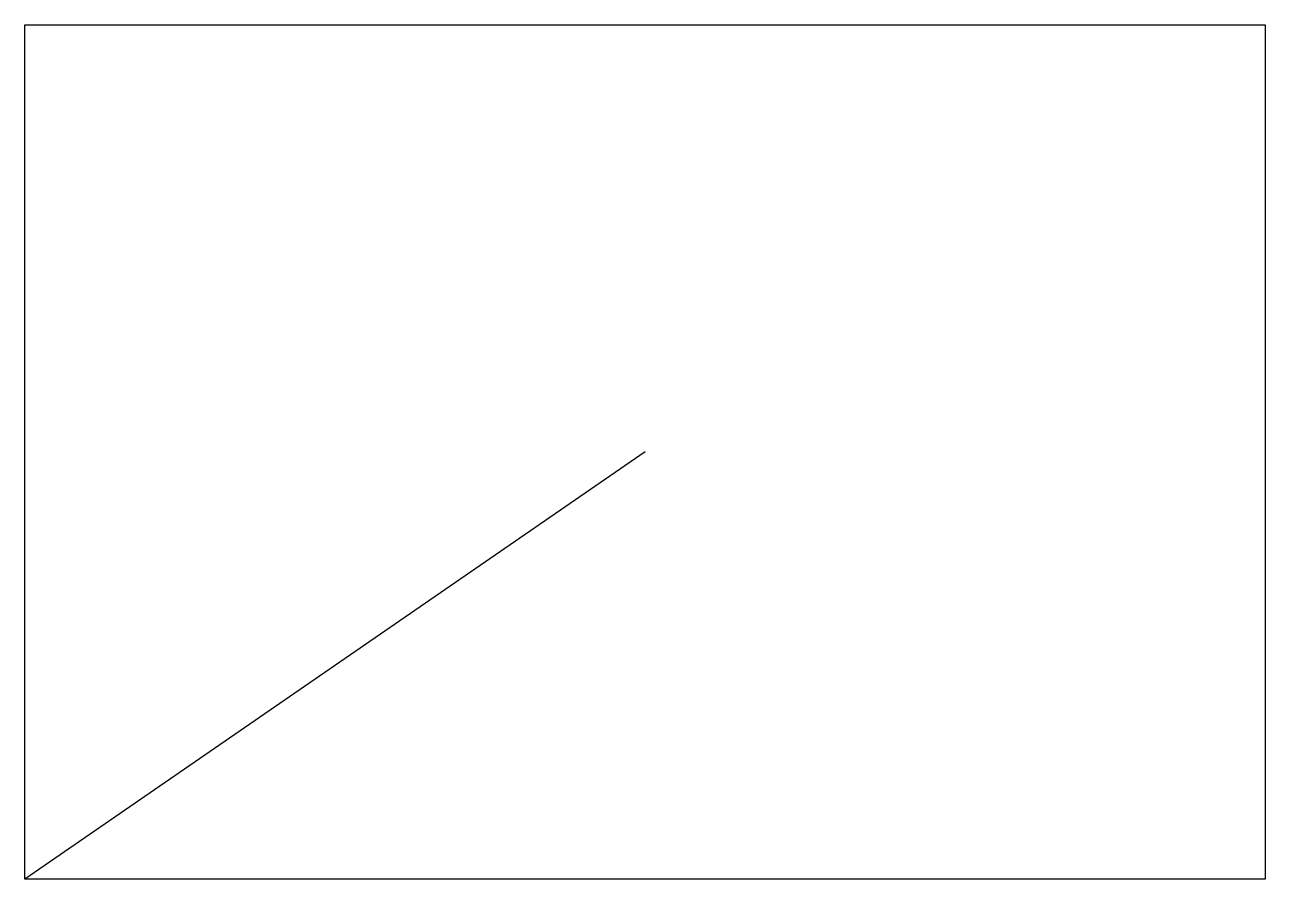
# Model space of a CAD drawing. Units: millimetres at full size, sheet at 1:100. Extents: x -12429 to -612, y -8082 to 61.
import ezdxf

# ---------------------------------------------------------------- set-up
doc = ezdxf.new("R2010")
doc.units = ezdxf.units.MM
doc.header["$LTSCALE"] = 100
doc.layers.add('0-0', color=7, linetype='Continuous')

msp = doc.modelspace()

# ---------------------------------------------------------------- linework, layer by layer
at = {"layer": '0-0'}
msp.add_line((-6520.4, -4010.2), (-12428.6, -8081.6), dxfattribs=at)
msp.add_lwpolyline([(-612.2, -8081.6), (-12428.6, -8081.6), (-12428.6, 61.2), (-612.2, 61.2)], close=True, dxfattribs=at)

doc.saveas('drawing.dxf')
